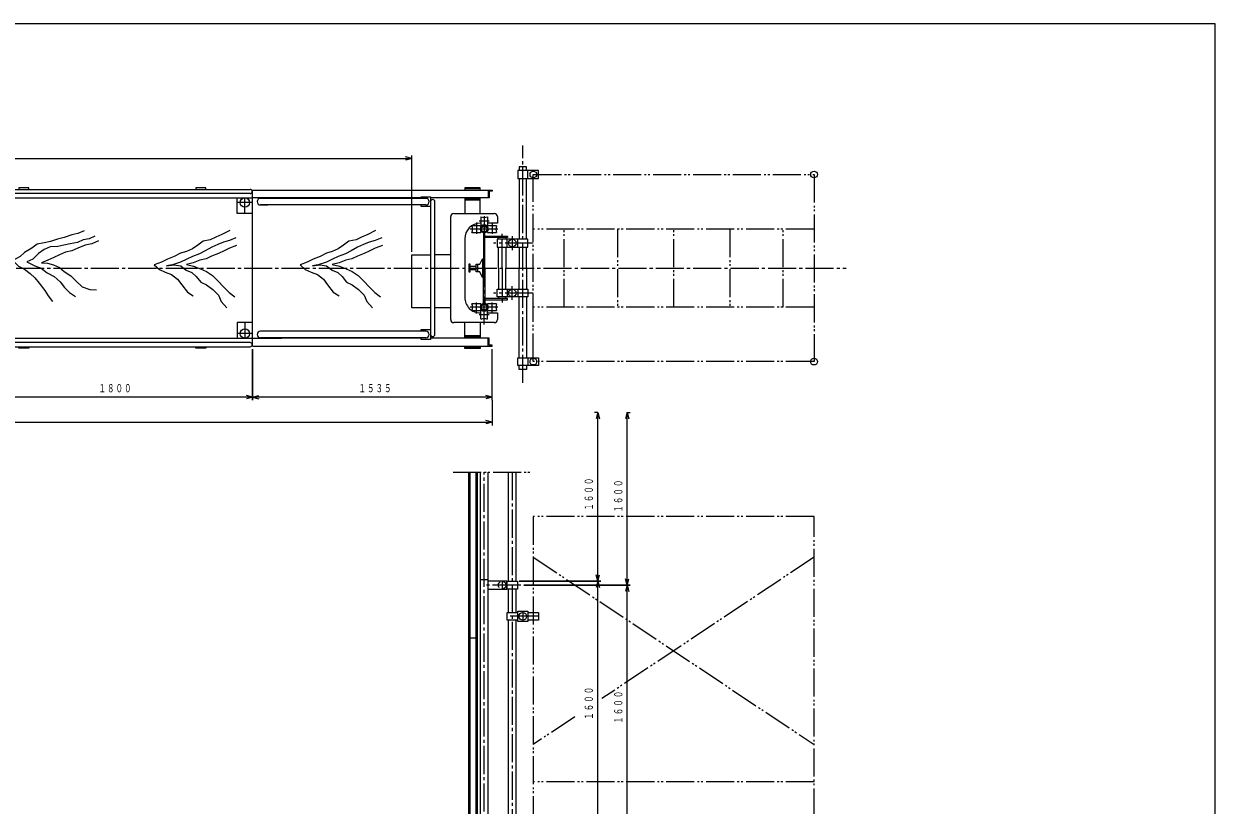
# Model space of a CAD drawing. Units: millimetres, scale not verified. Extents: x -7966 to 7694, y -5537 to 5506.
# Drawn here: x 54 to 7694, y 497 to 5506 of the extents above; entities that cross this region are included whole.
import ezdxf

# ---------------------------------------------------------------- set-up
doc = ezdxf.new("R2010")
doc.units = ezdxf.units.MM
doc.header["$LTSCALE"] = 20
for name, pattern in [('CHAIN2', [12, 9, -1, 1, -1]), ('DASHED2', [3, 2, -1]), ('DOUBLE_CHAIN2', [12.8, 9, -1, 0.6, -0.6, 0.6, -1])]:
    doc.linetypes.add(name, pattern=pattern)
doc.layers.add('0-0_1', color=1, linetype='Continuous')
doc.styles.add('ＭＳ ゴシック', font='')
doc.styles.get('ＭＳ ゴシック').set_extended_font_data('MS Gothic')

# ---------------------------------------------------------------- blocks, each defined once
blk = doc.blocks.new('D12')
at = {"layer": '0-0_1', "color": 4}
for p, q in [((9931.59, 9360.3), (9931.59, 9033.23)), ((11466.59, 9033.23), (11466.59, 9360.3)), ((9931.59, 9053.23), (9971.59, 9063.95)), ((11466.59, 9053.23), (9931.59, 9053.23)), ((9931.59, 9053.23), (9971.59, 9042.51)), ((11466.59, 9053.23), (11426.59, 9063.95)), ((11466.59, 9053.23), (11426.59, 9042.51))]:
    blk.add_line(p, q, dxfattribs=at)
at = {"layer": '0-0_1', "color": 7, "insert": (10611.09, 9083.23), "char_height": 51.32, "attachment_point": 7, "style": 'ＭＳ ゴシック'}
blk.add_mtext('\\T1.17;\\W0.65;１５３５', dxfattribs=at)
blk = doc.blocks.new('D13')
at = {"layer": '0-0_1', "color": 4}
for p, q in [((8131.59, 9360.3), (8131.59, 9033.23)), ((9931.59, 9033.23), (9931.59, 9360.3)), ((8131.59, 9053.23), (8171.59, 9063.95)), ((9931.59, 9053.23), (8131.59, 9053.23)), ((8131.59, 9053.23), (8171.59, 9042.51)), ((9931.59, 9053.23), (9891.59, 9063.95)), ((9931.59, 9053.23), (9891.59, 9042.51))]:
    blk.add_line(p, q, dxfattribs=at)
at = {"layer": '0-0_1', "color": 7, "insert": (8943.59, 9083.23), "char_height": 51.32, "attachment_point": 7, "style": 'ＭＳ ゴシック'}
blk.add_mtext('\\T1.17;\\W0.65;１８００', dxfattribs=at)
blk = doc.blocks.new('D17')
at = {"layer": '0-0_1', "color": 4}
for p, q in [((11466.59, 9033.23), (11466.59, 8872.09)), ((2996.59, 8892.09), (11466.59, 8892.09)), ((11466.59, 8892.09), (11426.59, 8902.81)), ((11466.59, 8892.09), (11426.59, 8881.37))]:
    blk.add_line(p, q, dxfattribs=at)
blk = doc.blocks.new('D21')
at = {"layer": '0-0_1', "color": 4}
for p, q in [((3511.51, 10602.83), (3511.51, 10155.3)), ((3511.51, 10582.83), (3551.51, 10593.55)), ((3511.51, 10582.83), (10951.67, 10582.83)), ((3511.51, 10582.83), (3551.51, 10572.11)), ((10951.67, 10582.83), (10911.67, 10593.55)), ((10951.67, 10582.83), (10911.67, 10572.11)), ((10951.67, 9985.3), (10951.67, 10602.83))]:
    blk.add_line(p, q, dxfattribs=at)
at = {"layer": '0-0_1', "color": 7, "insert": (7143.59, 10612.83), "char_height": 51.32, "attachment_point": 7, "style": 'ＭＳ ゴシック'}
blk.add_mtext('\\T1.17;\\W0.65;７４４５', dxfattribs=at)
blk = doc.blocks.new('D29')
at = {"layer": '0-0_1', "color": 4}
for p, q in [((11640.89, 7872.66), (12164.23, 7872.66)), ((12144.23, 7872.66), (12133.51, 7832.66)), ((12144.23, 6272.66), (12144.23, 7872.66)), ((12144.23, 7872.66), (12154.94, 7832.66)), ((12164.23, 6272.66), (11640.89, 6272.66)), ((12144.23, 6272.66), (12133.51, 6312.66)), ((12144.23, 6272.66), (12154.94, 6312.66))]:
    blk.add_line(p, q, dxfattribs=at)
at = {"layer": '0-0_1', "color": 7, "insert": (12114.23, 6984.66), "char_height": 51.32, "attachment_point": 7, "rotation": 90, "style": 'ＭＳ ゴシック'}
blk.add_mtext('\\T1.17;\\W0.65;１６００', dxfattribs=at)
blk = doc.blocks.new('D30')
at = {"layer": '0-0_1', "color": 4}
for p, q in [((12144.23, 8954.42), (12124.23, 8954.42)), ((12144.23, 8954.42), (12133.51, 8914.42)), ((12144.23, 7872.66), (12144.23, 8954.42)), ((12144.23, 8954.42), (12154.94, 8914.42)), ((12164.23, 7872.66), (11640.89, 7872.66)), ((12144.23, 7872.66), (12133.51, 7912.66)), ((12144.23, 7872.66), (12154.94, 7912.66))]:
    blk.add_line(p, q, dxfattribs=at)
at = {"layer": '0-0_1', "color": 7, "insert": (12114.23, 8325.54), "char_height": 51.32, "attachment_point": 7, "rotation": 90, "style": 'ＭＳ ゴシック'}
blk.add_mtext('\\T1.17;\\W0.65;１６００', dxfattribs=at)
blk = doc.blocks.new('D33')
at = {"layer": '0-0_1', "color": 4}
for p, q in [((11670.37, 7847.66), (12353.53, 7847.66)), ((12333.53, 7847.66), (12322.81, 7807.66)), ((12333.53, 6247.66), (12333.53, 7847.66)), ((12333.53, 7847.66), (12344.24, 7807.66)), ((12333.53, 6247.66), (12322.81, 6287.66)), ((12333.53, 6247.66), (12344.24, 6287.66)), ((12353.53, 6247.66), (11670.37, 6247.66))]:
    blk.add_line(p, q, dxfattribs=at)
at = {"layer": '0-0_1', "color": 7, "insert": (12303.53, 6959.66), "char_height": 51.32, "attachment_point": 7, "rotation": 90, "style": 'ＭＳ ゴシック'}
blk.add_mtext('\\T1.17;\\W0.65;１６００', dxfattribs=at)
blk = doc.blocks.new('D34')
at = {"layer": '0-0_1', "color": 4}
for p, q in [((12333.53, 8954.42), (12322.81, 8914.42)), ((12333.53, 8954.42), (12353.53, 8954.42)), ((12333.53, 7847.66), (12333.53, 8954.42)), ((12333.53, 8954.42), (12344.24, 8914.42)), ((12333.53, 7847.66), (12322.81, 7887.66)), ((12333.53, 7847.66), (12344.24, 7887.66)), ((12353.53, 7847.66), (11670.37, 7847.66))]:
    blk.add_line(p, q, dxfattribs=at)
at = {"layer": '0-0_1', "color": 7, "insert": (12303.53, 8313.04), "char_height": 51.32, "attachment_point": 7, "rotation": 90, "style": 'ＭＳ ゴシック'}
blk.add_mtext('\\T1.17;\\W0.65;１６００', dxfattribs=at)

msp = doc.modelspace()

# ---------------------------------------------------------------- linework, layer by layer
at = {"layer": '0-0_1', "color": 2, "linetype": 'CHAIN2'}
for p, q in [((3254.09, 3204.71), (3254.09, 4726.21)), ((1521.59, 4360.04), (1421.59, 4360.04)), ((1471.59, 4290.3), (1471.59, 4390.3)), ((2956.59, 4231.5), (2956.59, 4160.06)), ((3038.1, 4240.3), (2974.31, 4240.3)), ((3006.59, 4273.94), (3006.59, 3940.3)), ((3056.59, 4231.5), (3056.59, 4160.06)), ((3093.14, 4190.3), (2917.39, 4190.3)), ((3041.28, 4190.3), (2973.06, 4190.3)), ((3121.59, 3940.3), (3121.59, 4166)), ((3186.59, 4144.3), (3186.59, 4055.77)), ((3321.59, 4100.3), (3065.48, 4100.3)), ((3006.59, 3577.62), (3006.59, 3940.3)), ((3121.59, 3940.3), (3121.59, 3714.6)), ((3186.59, 3736.29), (3186.59, 3824.82)), ((3321.59, 3780.3), (3065.48, 3780.3)), ((3093.14, 3690.3), (2917.39, 3690.3)), ((2956.59, 3649.09), (2956.59, 3720.53)), ((3056.59, 3649.09), (3056.59, 3720.53)), ((3038.1, 3640.3), (2974.31, 3640.3)), ((1521.59, 3520.55), (1421.59, 3520.55)), ((1471.59, 3590.3), (1471.59, 3490.3)), ((3006.59, -2903.34), (3006.59, 2631.86)), ((3186.59, 2631.86), (3186.59, -2960.96)), ((3121.59, 1932.66), (3121.59, 1882.66)), ((3240.37, 1907.66), (3006.59, 1907.66)), ((3354.09, 1707.66), (3154.09, 1707.66)), ((3254.09, 1740.16), (3254.09, 1675.16))]:
    msp.add_line(p, q, dxfattribs=at)
at = {"layer": '0-0_1'}
for p, q in [((3229.79, 4515.3), (3229.79, 4125.3)), ((3278.39, 4125.3), (3278.39, 4515.3)), ((3286.59, 4515.3), (3286.59, 4565.3)), ((-262.31, 4445), (1505.49, 4445)), ((1521.59, 4440.3), (3056.59, 4440.3)), ((1521.59, 3440.3), (1521.59, 4440.3)), ((2981.59, 4449.3), (2881.59, 4449.3)), ((3031.59, 4440.3), (3031.59, 4390.3)), ((1505.49, 4417.8), (-262.31, 4417.8)), ((2602.69, 4390.3), (1521.59, 4390.3)), ((3031.59, 4390.3), (2662.94, 4390.3)), ((2662.94, 4366), (2662.94, 3514.59)), ((2690.14, 3514.59), (2690.14, 4366)), ((2881.59, 4390.3), (2881.59, 4290.16)), ((2981.59, 4381.29), (2881.59, 4381.29)), ((2981.59, 4375.3), (2881.59, 4375.3)), ((2981.59, 4290.15), (2981.59, 4390.3)), ((1571.59, 4344.64), (1619.19, 4344.64)), ((2631.59, 4344.64), (2583.99, 4344.64)), ((2811.72, 4290.16), (3071.43, 4290.14)), ((2791.62, 3610.32), (2791.72, 4270.17)), ((2928.09, 4212.3), (2985.09, 4212.3)), ((2984.59, 4227.77), (2981.62, 4227.77)), ((2984.59, 4268.8), (2984.59, 4211.8)), ((3028.09, 4212.3), (3085.09, 4212.3)), ((3028.59, 4268.8), (3028.59, 4211.8)), ((2881.62, 4127.77), (2881.59, 3752.8)), ((2928.09, 4168.3), (2985.09, 4168.3)), ((3028.09, 4168.3), (3085.09, 4168.3)), ((3097.29, 4125.3), (3097.29, 4135.3)), ((3145.89, 4135.3), (3145.89, 4125.3)), ((3097.29, 3940.3), (3097.29, 4075.3)), ((3145.89, 4075.3), (3145.89, 3940.3)), ((3154.09, 4075.3), (3154.09, 4125.3)), ((3229.79, 4075.3), (3229.79, 3940.3)), ((3278.39, 3940.3), (3278.39, 4075.3)), ((2791.67, 4025.3), (2690.14, 4025.3)), ((2996.09, 4000.3), (2996.09, 3880.3)), ((2954.09, 3951.29), (2916.09, 3951.29)), ((2954.09, 3929.3), (2916.09, 3929.3)), ((2963.09, 3965.3), (2963.09, 3915.3)), ((3097.29, 3940.3), (3097.29, 3805.3)), ((3145.89, 3805.3), (3145.89, 3940.3)), ((3229.79, 3805.3), (3229.79, 3940.3)), ((3278.39, 3940.3), (3278.39, 3805.3)), ((3097.29, 3755.3), (3097.29, 3745.3)), ((3145.89, 3745.3), (3145.89, 3755.3)), ((3154.09, 3805.3), (3154.09, 3755.3)), ((3229.79, 3365.3), (3229.79, 3755.3)), ((3278.39, 3755.3), (3278.39, 3365.3)), ((2791.67, 3685.3), (2690.14, 3685.3)), ((2928.09, 3712.3), (2985.09, 3712.3)), ((2928.09, 3668.29), (2985.09, 3668.29)), ((2984.59, 3611.8), (2984.59, 3668.79)), ((3028.09, 3712.3), (3085.09, 3712.3)), ((3028.09, 3668.29), (3085.09, 3668.29)), ((3028.59, 3611.8), (3028.59, 3668.79)), ((2981.59, 3652.79), (2984.59, 3652.79)), ((3071.46, 3590.43), (2811.62, 3590.31)), ((2881.59, 3490.3), (2881.59, 3590.44)), ((2981.59, 3590.45), (2981.59, 3490.3)), ((1505.49, 3462.8), (-262.31, 3462.8)), ((1521.59, 3440.3), (3056.59, 3440.3)), ((1571.59, 3493.25), (1619.19, 3493.25)), ((2456.59, 3490.3), (1706.59, 3490.3)), ((2602.69, 3490.3), (2456.59, 3490.3)), ((3031.59, 3490.3), (2662.94, 3490.3)), ((2981.59, 3505.3), (2881.59, 3505.3)), ((2981.59, 3499.3), (2881.59, 3499.3)), ((2881.59, 3425.3), (2881.59, 3440.3)), ((2981.59, 3440.3), (2981.59, 3425.3)), ((3031.59, 3440.3), (3031.59, 3490.3)), ((-262.31, 3435.6), (1505.49, 3435.6)), ((2981.59, 3431.3), (2881.59, 3431.3)), ((2981.59, 3425.3), (2881.59, 3425.3)), ((3286.59, 3365.3), (3286.59, 3315.3)), ((2907.09, -450.88), (2907.09, 2631.86)), ((2916.09, -450.88), (2916.09, 2631.86)), ((2954.09, -450.88), (2954.09, 2631.86)), ((2963.09, -450.88), (2963.09, 2631.86)), ((2982.29, -450.88), (2982.29, 2631.86)), ((3030.89, -450.88), (3030.89, 2631.86)), ((3162.29, 1932.66), (3162.29, 2631.86)), ((3210.89, 1932.66), (3210.89, 2631.86)), ((3030.89, 1942.66), (2982.29, 1942.66)), ((3162.29, 1732.66), (3162.29, 1882.66)), ((3210.89, 1732.66), (3210.89, 1882.66)), ((3162.29, 332.66), (3162.29, 1682.66)), ((3210.89, 332.66), (3210.89, 1682.66)), ((2963.09, 1566.66), (2907.09, 1566.66))]:
    msp.add_line(p, q, dxfattribs=at)
at = {"layer": '0-0_1', "color": 2, "linetype": 'DOUBLE_CHAIN2'}
for p, q in [((5121.59, 4190.3), (3321.59, 4190.3)), ((3520, 3690.3), (3520, 4190.3)), ((3861.47, 4190.3), (3861.47, 3690.3)), ((4221.59, 3690.3), (4221.59, 4190.3)), ((4581.71, 4190.3), (4581.71, 3690.3)), ((4923.19, 3690.3), (4923.19, 4190.3)), ((5121.59, 3690.3), (3321.59, 3690.3)), ((2807.09, 2631.86), (3310.89, 2631.86)), ((3321.59, 2346.66), (3321.59, -2903.34)), ((5121.59, 2346.66), (3321.59, 2346.66)), ((5121.59, -2903.34), (5121.59, 2346.66)), ((3321.59, 2086.66), (5121.59, 886.66)), ((5121.59, 2086.66), (3761.5, 1179.93)), ((3587.06, 1063.63), (3321.59, 886.66)), ((5121.59, 646.66), (3321.59, 646.66))]:
    msp.add_line(p, q, dxfattribs=at)
at = {"layer": '0-0_1', "color": 7}
msp.add_lwpolyline([(-7965.7, -5537.19), (7694.3, -5537.19), (7694.3, 5506.01), (-7965.7, 5506.01)], close=True, dxfattribs=at)
at = {"layer": '0-0_1'}
for points in [[(3278.39, 4565.3), (3278.39, 4590.3), (3229.79, 4590.3), (3229.79, 4565.3)], [(86.59, 4445), (86.59, 4454), (21.59, 4454), (21.59, 4445)], [(1221.59, 4445), (1221.59, 4454), (1156.59, 4454), (1156.59, 4445)], [(2981.59, 4440.3), (2981.59, 4455.3), (2881.59, 4455.3), (2881.59, 4440.3)], [(3056.59, 4440.3), (3056.59, 4434.3), (3037.59, 4434.3), (3037.59, 4390.3), (3031.59, 4390.3)], [(-5394.41, 4390.3), (-728.41, 4390.3), (1521.59, 4390.3)], [(1521.59, 4290.3), (1421.59, 4290.3), (1421.59, 4390.3)], [(2631.59, 4387.34), (2456.59, 4387.34), (1756.59, 4387.34), (1571.59, 4387.34)], [(2602.69, 4387.34), (2602.69, 4397.34), (2662.94, 4397.34), (2662.94, 4334.64), (2602.69, 4334.64), (2602.69, 4344.64)], [(2631.59, 4344.64), (2456.59, 4344.64), (1756.59, 4344.64), (1571.59, 4344.64)], [(3091.44, 4270.14), (3091.59, 4227.8), (3028.59, 4227.78)], [(3011.09, 3940.3), (3011.09, 4166), (3002.09, 4166), (3002.09, 3940.3)], [(3011.09, 4144.3), (3155.09, 4144.3), (3155.09, 4135.3), (3011.09, 4135.3)], [(3221.59, 4075.3), (3286.59, 4075.3), (3286.59, 4125.3), (3221.59, 4125.3)], [(2662.94, 3685.3), (2541.67, 3685.3), (2541.67, 4025.3), (2662.94, 4025.3)], [(3002.09, 3880.3), (2996.09, 3880.3), (2978.09, 3915.3), (2954.09, 3915.3), (2954.09, 3965.3), (2978.09, 3965.3), (2996.09, 4000.3), (3002.09, 4000.3)], [(3011.09, 3940.3), (3011.09, 3714.6), (3002.09, 3714.6), (3002.09, 3940.3)], [(3011.09, 3736.29), (3155.09, 3736.29), (3155.09, 3745.3), (3011.09, 3745.3)], [(3221.59, 3805.3), (3286.59, 3805.3), (3286.59, 3755.3), (3221.59, 3755.3)], [(3028.59, 3652.79), (3091.59, 3652.8), (3091.46, 3610.43)], [(1521.59, 3590.3), (1421.59, 3590.3), (1421.59, 3490.3)], [(2631.59, 3535.95), (2456.59, 3535.95), (1756.59, 3535.95), (1571.59, 3535.95)], [(2602.69, 3535.95), (2602.69, 3545.95), (2662.94, 3545.95), (2662.94, 3483.25), (2602.69, 3483.25), (2602.69, 3493.25)], [(-5388.41, 3490.3), (-728.41, 3490.3), (1706.59, 3490.3)], [(2631.59, 3493.25), (2456.59, 3493.25), (1756.59, 3493.25), (1571.59, 3493.25)], [(3056.59, 3440.3), (3056.59, 3446.3), (3037.59, 3446.3), (3037.59, 3490.3), (3031.59, 3490.3)], [(86.59, 3435.6), (86.59, 3426.6), (21.59, 3426.6), (21.59, 3435.6)], [(1221.59, 3435.6), (1221.59, 3426.6), (1156.59, 3426.6), (1156.59, 3435.6)], [(3278.39, 3315.3), (3278.39, 3290.3), (3229.79, 3290.3), (3229.79, 3315.3)], [(3030.89, 1882.66), (3151.09, 1882.66), (3151.09, 1932.66), (3030.89, 1932.66)]]:
    msp.add_lwpolyline(points, dxfattribs=at)
for points in [[(3354.09, 4515.3), (3354.09, 4565.3), (3221.59, 4565.3), (3221.59, 4515.3)], [(3221.59, 4075.3), (3221.59, 4125.3), (3089.09, 4125.3), (3089.09, 4075.3)], [(2916.09, 3915.3), (2916.09, 3965.3), (2907.09, 3965.3), (2907.09, 3915.3)], [(3221.59, 3805.3), (3221.59, 3755.3), (3089.09, 3755.3), (3089.09, 3805.3)], [(3354.09, 3365.3), (3354.09, 3315.3), (3221.59, 3315.3), (3221.59, 3365.3)], [(3219.09, 1932.66), (3219.09, 1882.66), (3154.09, 1882.66), (3154.09, 1932.66)], [(3219.09, 1732.66), (3219.09, 1682.66), (3154.09, 1682.66), (3154.09, 1732.66)], [(3286.59, 1740.16), (3286.59, 1675.16), (3221.59, 1675.16), (3221.59, 1740.16)], [(3354.09, 1732.66), (3354.09, 1682.66), (3289.09, 1682.66), (3289.09, 1732.66)]]:
    msp.add_lwpolyline(points, close=True, dxfattribs=at)
at = {"layer": '0-0_1', "color": 2, "linetype": 'DOUBLE_CHAIN2'}
msp.add_lwpolyline([(5121.59, 4540.3), (5121.59, 3340.3), (3321.59, 3340.3), (3321.59, 4540.3)], close=True, dxfattribs=at)
at = {"layer": '0-0_1', "color": 2}
for points in [[(441.53, 4179.79), (401.39, 4162.59), (361.26, 4153.04), (313.47, 4135.83), (269.52, 4126.28), (225.56, 4110.99), (183.51, 4101.43), (139.55, 4093.79), (105.15, 4067.03), (59.28, 4040.27), (30.61, 4013.52), (-17.17, 3988.67), (19.14, 3952.36), (59.28, 3933.24), (95.59, 3906.49), (124.26, 3877.82), (152.93, 3843.41), (189.24, 3797.54), (210.27, 3763.14), (237.02, 3726.83)], [(508.42, 4145.39), (472.11, 4128.19), (433.88, 4120.54), (397.57, 4103.34), (351.7, 4095.7), (311.56, 4086.14), (271.43, 4078.5), (223.65, 4076.59), (183.51, 4059.38), (147.2, 4032.63), (110.88, 3998.23), (72.66, 3981.02), (124.26, 3954.27), (166.31, 3938.98), (204.53, 3910.31), (248.49, 3885.46), (286.72, 3851.06), (315.39, 3816.66), (347.88, 3784.17), (386.1, 3757.41)], [(1374.21, 4181.7), (1324.52, 4154.95), (1284.38, 4137.75), (1249.98, 4120.54), (1204.11, 4112.9), (1169.71, 4088.05), (1135.31, 4063.21), (1097.08, 4046.01), (1058.86, 4036.45), (1018.72, 4013.52), (974.76, 3996.31), (936.54, 3979.11), (890.67, 3960), (923.16, 3931.33), (961.39, 3914.13), (1001.52, 3898.84), (1039.75, 3868.26), (1066.5, 3831.95), (1102.82, 3786.08), (1141.04, 3763.14)], [(1414.35, 4133.92), (1372.3, 4116.72), (1334.08, 4107.17), (1297.76, 4091.88), (1259.54, 4074.68), (1217.49, 4049.83), (1181.18, 4030.72), (1135.31, 4013.52), (1099, 3996.31), (1058.86, 3979.11), (1007.25, 3961.91), (969.03, 3954.27), (1016.81, 3961.91), (1060.77, 3954.27), (1095.17, 3927.51), (1131.49, 3912.22), (1160.16, 3885.46), (1188.82, 3849.15), (1225.14, 3831.95), (1265.27, 3803.28), (1301.59, 3766.97), (1318.79, 3724.92), (1355.1, 3684.78)], [(2309.55, 4181.7), (2259.86, 4154.95), (2219.72, 4137.75), (2185.32, 4120.54), (2139.45, 4112.9), (2105.05, 4088.05), (2070.65, 4063.21), (2032.42, 4046.01), (1994.2, 4036.45), (1954.06, 4013.52), (1910.1, 3996.31), (1871.88, 3979.11), (1826.01, 3960), (1858.5, 3931.33), (1896.72, 3914.13), (1936.86, 3898.84), (1975.08, 3868.26), (2001.84, 3831.95), (2038.16, 3786.08), (2076.38, 3763.14)], [(2349.69, 4133.92), (2307.64, 4116.72), (2269.42, 4107.17), (2233.1, 4091.88), (2194.88, 4074.68), (2152.83, 4049.83), (2116.52, 4030.72), (2070.65, 4013.52), (2034.33, 3996.31), (1994.2, 3979.11), (1942.59, 3961.91), (1904.37, 3954.27), (1952.15, 3961.91), (1996.11, 3954.27), (2030.51, 3927.51), (2066.83, 3912.22), (2095.49, 3885.46), (2124.16, 3849.15), (2160.48, 3831.95), (2200.61, 3803.28), (2236.93, 3766.97), (2254.13, 3724.92), (2290.44, 3684.78)], [(533.27, 4114.81), (491.22, 4095.7), (447.26, 4086.14), (401.39, 4068.94), (361.26, 4049.83), (321.12, 4042.18), (282.89, 4024.98), (246.58, 4007.78), (208.36, 3990.58), (168.22, 3973.38), (206.44, 3971.47), (244.67, 3961.91), (282.89, 3944.71), (313.47, 3917.95), (355.52, 3891.2), (389.92, 3856.79), (428.15, 3820.48), (477.84, 3803.28), (519.89, 3801.37)], [(1418.17, 4084.23), (1372.3, 4067.03), (1337.9, 4049.83), (1301.59, 4032.63), (1257.63, 4017.34), (1223.23, 4000.14), (1183.09, 3990.58), (1141.04, 3973.38), (1097.08, 3963.82), (1142.95, 3952.36), (1186.91, 3935.15), (1225.14, 3917.95), (1263.36, 3893.11), (1299.67, 3856.79), (1334.08, 3820.48), (1370.39, 3784.17), (1406.71, 3755.5)], [(2353.51, 4084.23), (2307.64, 4067.03), (2273.24, 4049.83), (2236.93, 4032.63), (2192.97, 4017.34), (2158.56, 4000.14), (2118.43, 3990.58), (2076.38, 3973.38), (2032.42, 3963.82), (2078.29, 3952.36), (2122.25, 3935.15), (2160.48, 3917.95), (2198.7, 3893.11), (2235.01, 3856.79), (2269.42, 3820.48), (2305.73, 3784.17), (2342.04, 3755.5)]]:
    msp.add_lwpolyline(points, dxfattribs=at)
at = {"layer": '0-0_1', "color": 2, "linetype": 'CHAIN2'}
msp.add_lwpolyline([(-2635.76, 3940.3), (987.01, 3940.3), (5326.83, 3940.3)], dxfattribs=at)
at = {"layer": '0-0_1', "color": 2}
for centre in [(3321.59, 4540.3), (5121.59, 4540.3), (3321.59, 3340.3), (5121.59, 3340.3)]:
    msp.add_circle(centre, 21.35, dxfattribs=at)
at = {"layer": '0-0_1'}
for centre, radius in [((1471.59, 4360.04), 30.25), ((3006.59, 4190.3), 24.3), ((3006.59, 4190.3), 18.02), ((3186.59, 4100.3), 24.3), ((3186.59, 3780.3), 24.3), ((3006.59, 3690.3), 24.3), ((3006.59, 3690.3), 18.02), ((1471.59, 3520.55), 30.25), ((3254.09, 1707.66), 24.3)]:
    msp.add_circle(centre, radius, dxfattribs=at)
at = {"layer": '0-0_1', "color": 2, "linetype": 'DASHED2'}
msp.add_circle((3121.59, 1907.66), 24.3, dxfattribs=at)
at = {"layer": '0-0_1'}
for centre, radius, start, end in [((1505.41, 4431.4), 13.6, 270.34331, 89.65669), ((1571.59, 4365.99), 21.35, 90, 270), ((2631.59, 4365.99), 21.35, 270, 90), ((2676.54, 4366), 13.6, 0, 180), ((2811.72, 4270.16), 20, 90.0028, 179.99161), ((3071.44, 4270.14), 20, 0.00559, 90.02238), ((2981.62, 4127.77), 100, 90, 180), ((2871.59, 4190.3), 60, 338.72468, 21.27532), ((3041.59, 4190.3), 60, 158.72568, 201.27432), ((3006.59, 4325.3), 60, 248.72518, 291.27482), ((3006.59, 4155.3), 60, 68.72518, 111.27482), ((2971.59, 4190.3), 60, 338.72468, 21.27532), ((3141.59, 4190.3), 60, 158.72568, 201.27432), ((2981.59, 3752.79), 100, 179.9972, 270), ((2871.59, 3690.3), 60, 338.72468, 21.27532), ((3041.59, 3690.3), 60, 158.72468, 201.27532), ((3006.59, 3725.3), 60, 248.72518, 291.27482), ((2971.59, 3690.3), 60, 338.72468, 21.27532), ((3141.59, 3690.3), 60, 158.72468, 201.27532), ((2811.62, 3610.31), 20, 179.97202, 270.00001), ((3006.59, 3555.3), 60, 68.72518, 111.27482), ((3071.46, 3610.43), 20, 270, 359.99161), ((1571.59, 3514.6), 21.35, 90, 270), ((2631.59, 3514.6), 21.35, 270, 90), ((2676.54, 3514.59), 13.6, 180, 0), ((1505.41, 3449.2), 13.6, 270.34331, 89.65669)]:
    msp.add_arc(centre, radius, start, end, dxfattribs=at)

# ---------------------------------------------------------------- block references
for name in ['D21', 'D13', 'D12', 'D17', 'D30', 'D34', 'D29', 'D33']:
    msp.add_blockref(name, (-8410, -5940), dxfattribs=at)

doc.saveas('drawing.dxf')
